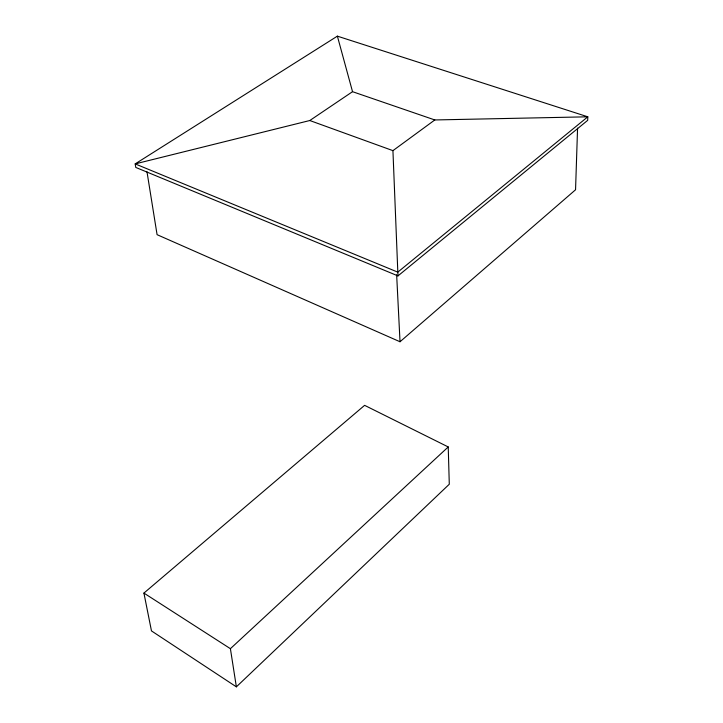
<?xml version="1.0" encoding="UTF-8"?>
<svg xmlns="http://www.w3.org/2000/svg" width="723" height="723" viewBox="0 0 723 723"><rect width="100%" height="100%" fill="white"/><g stroke="black" fill="none" stroke-linecap="round" stroke-linejoin="round"><path stroke-width="1.08" d="M577.569 128.143L575.553 189.769L400.018 341.753L157.081 234.677L146.995 171.821M236.367 686.85L449.29 484.229L448.233 446.95L364.609 405.341L143.922 593.086L151.469 630.908L236.367 686.85L230.402 648.685L143.922 593.086M230.402 648.685L448.233 446.95M397.975 275.906L587.682 120.343L587.808 116.81L337.379 36.15L135.192 163.895L135.77 167.429L397.975 275.906L392.932 150.646L434.821 119.955L587.808 116.81L397.795 272.137L135.192 163.895L309.796 120.524L352.535 91.685L434.821 119.955M309.796 120.524L392.932 150.646M337.379 36.15L352.535 91.685M396.647 274.794L400.018 341.753"/></g></svg>
